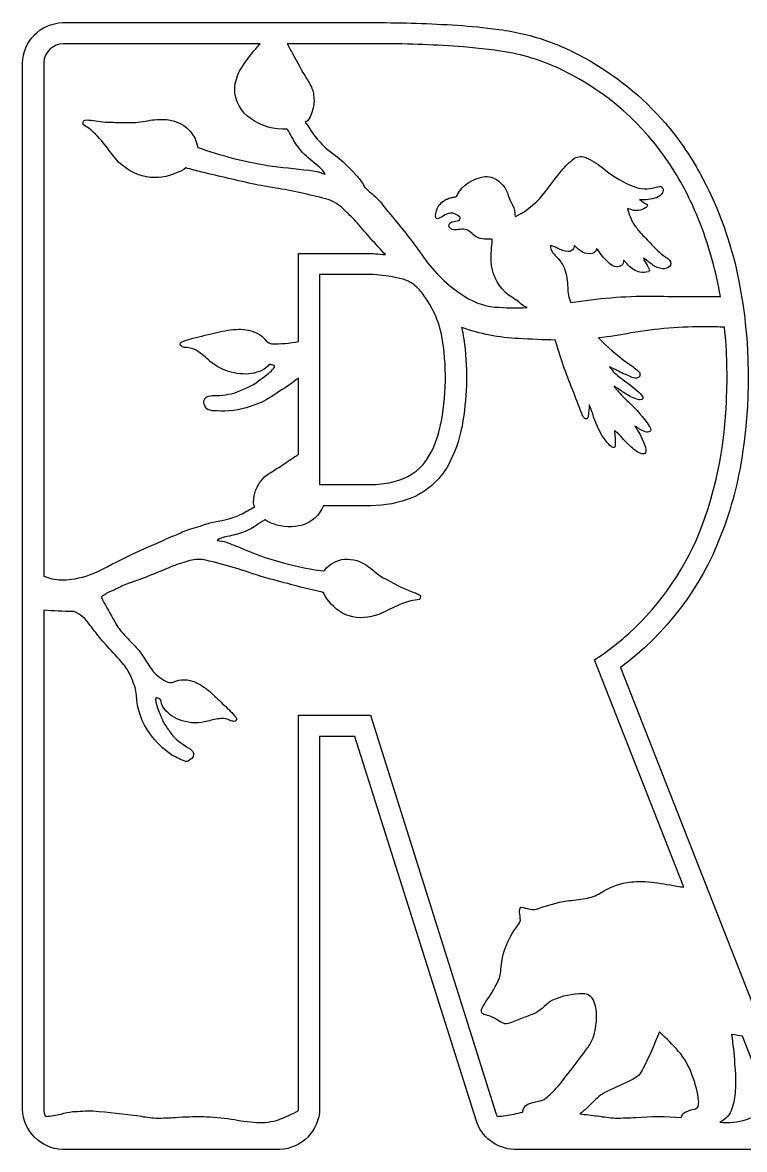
# Model space of a CAD drawing. Extents: x -1 to 1396, y -3 to 1098.
# Drawn here: x 408 to 735, y 588 to 1098 of the extents above; entities that cross this region are included whole.
import ezdxf

# ---------------------------------------------------------------- set-up
doc = ezdxf.new("R2010")
doc.units = 0
doc.header["$MEASUREMENT"] = 0
doc.layers.add('Layer 1', color=7, linetype='Continuous', lineweight=0)

msp = doc.modelspace()

# ---------------------------------------------------------------- linework, layer by layer
at = {"layer": 'Layer 1', "color": 1, "lineweight": 25, "true_color": 0xff0000}
for points, knots in [([(426.34, 1097.93), (416.39, 1097.6), (408.45, 1089.52), (408.27, 1079.57), (408.27, 1079.57), (408.27, 605.98), (408.27, 605.98), (408.53, 596.05), (416.49, 588.05), (426.41, 587.72), (426.41, 587.72), (524.67, 587.72), (524.67, 587.72), (534.63, 588.07), (542.56, 596.15), (542.74, 606.11), (542.74, 606.11), (542.74, 774.74), (542.74, 774.74), (542.74, 774.74), (558.73, 774.74), (558.73, 774.74), (558.73, 774.74), (613.56, 601.01), (613.56, 601.01), (615.88, 593.34), (622.82, 588), (630.82, 587.72), (630.82, 587.72), (737.72, 587.72), (737.72, 587.72), (747.76, 588.07), (755.74, 596.29), (755.77, 606.34), (755.78, 608.72), (755.34, 611.08), (754.48, 613.3), (754.48, 613.3), (678.9, 805.94), (678.9, 805.94), (699.48, 821.14), (715.27, 841.92), (724.41, 865.81), (729.12, 877.84), (732.4, 890.37), (734.21, 903.16), (738.39, 930.72), (737.46, 958.82), (731.46, 986.05), (727.93, 1001.32), (722.35, 1016.04), (714.86, 1029.81), (710.43, 1037.86), (705.19, 1045.44), (699.24, 1052.44), (688.87, 1064.39), (676.47, 1074.4), (662.61, 1082.02), (656.52, 1085.4), (650.12, 1088.21), (643.5, 1090.41), (636.27, 1092.78), (628.8, 1094.37), (621.23, 1095.15), (615.08, 1095.95), (608.91, 1096.54), (602.72, 1096.91), (590.42, 1097.63), (578.1, 1097.98), (565.78, 1097.96), (565.78, 1097.96), (426.52, 1097.96), (426.52, 1097.96), (426.52, 1097.96), (426.34, 1097.93), (426.34, 1097.93)], [0, 0, 0, 0, 1, 1, 1, 2, 2, 2, 3, 3, 3, 4, 4, 4, 5, 5, 5, 6, 6, 6, 7, 7, 7, 8, 8, 8, 9, 9, 9, 10, 10, 10, 11, 11, 11, 12, 12, 12, 13, 13, 13, 14, 14, 14, 15, 15, 15, 16, 16, 16, 17, 17, 17, 18, 18, 18, 19, 19, 19, 20, 20, 20, 21, 21, 21, 22, 22, 22, 23, 23, 23, 24, 24, 24, 25, 25, 25, 25]), ([(531.56, 901.44), (529.36, 899.98), (527.17, 898.49), (525.01, 896.97), (522.89, 895.71), (520.8, 894.38), (518.75, 893), (517.47, 892.08), (516.39, 890.9), (515.6, 889.53), (514.85, 888.48), (514.24, 887.34), (513.78, 886.13), (513.25, 884.41), (512.92, 882.64), (512.81, 880.85), (512.78, 880.09), (512.96, 879.34), (513.35, 878.69), (511.18, 877.49), (509, 876.31), (506.8, 875.15), (503.85, 873.79), (500.72, 872.85), (497.5, 872.36), (495.53, 872.02), (493.57, 871.57), (491.65, 871), (488.95, 870.06), (486.23, 869.19), (483.49, 868.4), (483.49, 868.4), (481.04, 867.49), (481.04, 867.49), (479.17, 866.61), (477.27, 865.8), (475.35, 865.06), (473.93, 864.48), (472.54, 863.84), (471.17, 863.14), (466.73, 861.23), (462.31, 859.25), (457.93, 857.19), (453.01, 854.83), (448.13, 852.38), (443.3, 849.85), (439.24, 847.86), (434.9, 846.53), (430.42, 845.9), (427.47, 845.49), (424.46, 845.57), (421.53, 846.15), (420.26, 846.41), (419.02, 846.8), (417.84, 847.33), (417.84, 847.33), (417.84, 1079.86), (417.84, 1079.86), (418.19, 1084.58), (422.05, 1088.26), (426.77, 1088.41), (426.77, 1088.41), (515.76, 1088.36), (515.76, 1088.36), (515.23, 1087.62), (514.64, 1086.92), (513.99, 1086.28), (511.27, 1083.15), (508.81, 1079.81), (506.64, 1076.28), (505.3, 1073.76), (504.51, 1070.98), (504.33, 1068.14), (504.26, 1062.56), (507.06, 1057.35), (511.74, 1054.33), (516.52, 1051), (522.26, 1049.36), (528.07, 1049.65), (528.85, 1048.66), (529.49, 1047.57), (530, 1046.41), (531.42, 1043.79), (533.12, 1041.33), (535.06, 1039.06), (537.29, 1036.92), (539.62, 1034.89), (542.06, 1032.99), (543.12, 1032.06), (544.09, 1031.05), (544.97, 1029.95), (545.09, 1029.77), (545.18, 1029.57), (545.24, 1029.36), (542.93, 1030.29), (540.5, 1030.88), (538.03, 1031.1), (531.71, 1031.73), (525.41, 1032.47), (519.11, 1033.3), (508.41, 1035.03), (497.9, 1037.76), (487.71, 1041.45), (487.54, 1041.6), (487.43, 1041.81), (487.39, 1042.04), (486.49, 1047.19), (482.79, 1051.42), (477.8, 1052.99), (476.01, 1053.73), (474.1, 1054.1), (472.17, 1054.1), (469.42, 1054.21), (466.67, 1053.95), (463.99, 1053.33), (462.5, 1053.08), (461.01, 1052.87), (459.52, 1052.72), (457.32, 1052.66), (455.12, 1052.68), (452.92, 1052.78), (450.51, 1052.77), (448.1, 1052.81), (445.69, 1052.92), (442.87, 1053.36), (440.03, 1053.68), (437.18, 1053.87), (436.83, 1053.87), (436.49, 1053.81), (436.16, 1053.69), (435.9, 1053.46), (435.75, 1053.13), (435.75, 1052.78), (435.68, 1052.48), (435.66, 1052.16), (435.71, 1051.85), (436.53, 1051.25), (437.37, 1050.68), (438.22, 1050.13), (441.02, 1047.89), (443.52, 1045.29), (445.64, 1042.4), (447.18, 1040.36), (448.75, 1038.35), (450.36, 1036.37), (453.97, 1032.08), (458.94, 1029.15), (464.44, 1028.07), (469.04, 1027.37), (473.75, 1028.02), (478, 1029.93), (479.54, 1030.39), (480.97, 1031.17), (482.2, 1032.22), (484.57, 1031.45), (486.98, 1030.8), (489.41, 1030.24), (497.47, 1028.35), (505.6, 1026.46), (513.67, 1024.62), (517.14, 1023.95), (520.61, 1023.35), (524.1, 1022.83), (531.81, 1021.48), (539.45, 1019.77), (547.01, 1017.73), (549.82, 1016.63), (552.34, 1014.89), (554.35, 1012.65), (556.29, 1010.92), (558.13, 1009.08), (559.86, 1007.14), (563.97, 1002.29), (568.18, 997.54), (572.5, 992.89), (569.54, 993.22), (566.56, 993.41), (563.58, 993.46), (563.58, 993.46), (533.2, 993.46), (533.2, 993.46), (533.2, 993.46), (533.2, 953.57), (533.2, 953.57), (529.19, 952.78), (525.1, 952.42), (521.02, 952.51), (519.75, 952.76), (518.65, 953.54), (517.98, 954.64), (516.84, 955.99), (515.36, 957.01), (513.69, 957.61), (510.92, 958.79), (507.9, 959.28), (504.9, 959.04), (501.55, 958.8), (498.23, 958.25), (494.99, 957.38), (491.32, 956.5), (487.66, 955.6), (484.01, 954.66), (482.6, 954.28), (481.21, 953.78), (479.88, 953.16), (479.88, 953.16), (479.75, 953), (479.75, 953), (479.48, 952.63), (479.5, 952.12), (479.79, 951.76), (480.22, 951.21), (480.88, 950.89), (481.58, 950.9), (483.28, 950.8), (484.94, 950.41), (486.5, 949.74), (488.64, 948.48), (490.61, 946.96), (492.38, 945.23), (497.69, 940.42), (504.83, 938.15), (511.95, 939.01), (513.56, 939.33), (515.14, 939.8), (516.66, 940.42), (517.94, 941.07), (519.06, 942), (519.93, 943.14), (520.67, 943.08), (521.4, 942.89), (522.08, 942.6), (522.08, 942.6), (522.36, 942.39), (522.36, 942.39), (522.44, 942.23), (522.44, 942.02), (522.33, 941.87), (520.99, 940.28), (519.45, 938.87), (517.75, 937.68), (516.5, 936.76), (515.26, 935.82), (514.03, 934.86), (513, 934.17), (511.91, 933.56), (510.77, 933.05), (508.91, 932.21), (507.04, 931.38), (505.17, 930.58), (501.87, 929.56), (498.44, 929.06), (494.99, 929.1), (493.87, 929.08), (492.76, 928.87), (491.72, 928.47), (490.53, 927.8), (490.02, 926.35), (490.54, 925.09), (490.82, 924.1), (491.43, 923.23), (492.26, 922.62), (493.49, 922.27), (494.76, 922.1), (496.03, 922.12), (501.2, 921.78), (506.4, 922.46), (511.31, 924.11), (514.68, 925.16), (517.9, 926.65), (520.88, 928.54), (525.07, 931.21), (529.18, 934.01), (533.2, 936.93), (533.2, 936.93), (533.2, 902.43), (533.2, 902.43), (532.64, 902.12), (532.1, 901.79), (531.56, 901.44)], [0, 0, 0, 0, 1, 1, 1, 2, 2, 2, 3, 3, 3, 4, 4, 4, 5, 5, 5, 6, 6, 6, 7, 7, 7, 8, 8, 8, 9, 9, 9, 10, 10, 10, 11, 11, 11, 12, 12, 12, 13, 13, 13, 14, 14, 14, 15, 15, 15, 16, 16, 16, 17, 17, 17, 18, 18, 18, 19, 19, 19, 20, 20, 20, 21, 21, 21, 22, 22, 22, 23, 23, 23, 24, 24, 24, 25, 25, 25, 26, 26, 26, 27, 27, 27, 28, 28, 28, 29, 29, 29, 30, 30, 30, 31, 31, 31, 32, 32, 32, 33, 33, 33, 34, 34, 34, 35, 35, 35, 36, 36, 36, 37, 37, 37, 38, 38, 38, 39, 39, 39, 40, 40, 40, 41, 41, 41, 42, 42, 42, 43, 43, 43, 44, 44, 44, 45, 45, 45, 46, 46, 46, 47, 47, 47, 48, 48, 48, 49, 49, 49, 50, 50, 50, 51, 51, 51, 52, 52, 52, 53, 53, 53, 54, 54, 54, 55, 55, 55, 56, 56, 56, 57, 57, 57, 58, 58, 58, 59, 59, 59, 60, 60, 60, 61, 61, 61, 62, 62, 62, 63, 63, 63, 64, 64, 64, 65, 65, 65, 66, 66, 66, 67, 67, 67, 68, 68, 68, 69, 69, 69, 70, 70, 70, 71, 71, 71, 72, 72, 72, 73, 73, 73, 74, 74, 74, 75, 75, 75, 76, 76, 76, 77, 77, 77, 78, 78, 78, 79, 79, 79, 80, 80, 80, 81, 81, 81, 82, 82, 82, 83, 83, 83, 84, 84, 84, 85, 85, 85, 86, 86, 86, 87, 87, 87, 88, 88, 88, 89, 89, 89, 90, 90, 90, 91, 91, 91, 92, 92, 92, 93, 93, 93, 93]), ([(571.02, 1088.41), (583.33, 1088.35), (595.64, 1087.86), (607.92, 1086.96), (615.4, 1086.35), (622.86, 1085.38), (630.25, 1084.08), (639.43, 1082.2), (648.27, 1078.95), (656.47, 1074.44), (675.96, 1064.17), (692.3, 1048.8), (703.75, 1029.97), (708.22, 1022.58), (712.02, 1014.8), (715.11, 1006.73), (719.25, 996.11), (722.28, 985.1), (724.16, 973.87), (713.66, 973.85), (703.14, 973.93), (692.64, 974.09), (680.53, 974.14), (668.44, 973.16), (656.49, 971.15), (655.45, 973.25), (654.96, 975.58), (655.06, 977.93), (655, 980.86), (654.5, 983.76), (653.59, 986.54), (652.9, 988.33), (651.85, 989.95), (650.51, 991.31), (649.77, 992.09), (649.05, 992.88), (648.35, 993.69), (647.76, 994.4), (647.38, 995.27), (647.24, 996.18), (647.24, 996.45), (647.31, 996.72), (647.44, 996.95), (648.56, 996.75), (649.62, 996.33), (650.57, 995.71), (652.01, 994.95), (653.57, 994.46), (655.18, 994.28), (656.2, 994.21), (657.18, 994.71), (657.72, 995.59), (657.88, 996.05), (658.02, 996.52), (658.12, 997), (659.21, 995.89), (660.41, 994.89), (661.71, 994.03), (663.05, 993.33), (664.59, 993.09), (666.08, 993.35), (667.2, 993.67), (668.04, 994.59), (668.26, 995.73), (670.02, 992.68), (672.39, 990.02), (675.22, 987.93), (676.51, 987.1), (678.17, 987.14), (679.42, 988.02), (680.03, 988.57), (680.38, 989.35), (680.37, 990.17), (680.4, 990.2), (680.43, 990.22), (680.46, 990.24), (681.15, 989.57), (681.8, 988.87), (682.41, 988.13), (683.87, 986.59), (685.72, 985.48), (687.76, 984.91), (689.02, 984.63), (690.33, 984.71), (691.55, 985.12), (691.99, 985.35), (692.19, 985.88), (691.98, 986.34), (691.35, 987.51), (690.68, 988.65), (689.96, 989.76), (689.64, 990.26), (689.43, 990.83), (689.35, 991.42), (690.66, 990.43), (691.96, 989.42), (693.25, 988.4), (694.65, 987.32), (696.32, 986.66), (698.08, 986.5), (699.2, 986.42), (700.3, 986.78), (701.17, 987.5), (701.93, 988.29), (701.93, 989.55), (701.14, 990.33), (700.71, 990.9), (700.15, 991.35), (699.51, 991.67), (696.87, 993.59), (694.46, 995.82), (692.32, 998.29), (690.59, 1000.04), (688.9, 1001.83), (687.26, 1003.67), (686.11, 1004.99), (685.09, 1006.42), (684.2, 1007.93), (683.3, 1009.81), (682.6, 1011.78), (682.09, 1013.8), (682.09, 1013.8), (684, 1013.12), (684, 1013.12), (686.13, 1012.54), (688.4, 1012.86), (690.28, 1014.01), (690.69, 1014.27), (691, 1014.67), (691.14, 1015.14), (691.14, 1015.14), (691.14, 1015.3), (691.14, 1015.3), (691.1, 1015.38), (691.05, 1015.46), (690.98, 1015.53), (689.77, 1016.16), (688.64, 1016.93), (687.6, 1017.82), (690.18, 1017.57), (692.78, 1017.85), (695.25, 1018.66), (696.31, 1019.13), (697.23, 1019.88), (697.9, 1020.83), (698.36, 1021.53), (698.4, 1022.43), (698.01, 1023.17), (697.83, 1023.42), (697.58, 1023.62), (697.29, 1023.73), (696.31, 1023.74), (695.34, 1023.58), (694.41, 1023.28), (691.32, 1022.32), (687.99, 1022.47), (685, 1023.71), (680.38, 1025.43), (676.08, 1027.9), (672.28, 1031.04), (669.92, 1032.98), (667.39, 1034.7), (664.72, 1036.18), (664.09, 1036.49), (663.46, 1036.79), (662.82, 1037.07), (661.01, 1037.59), (659.07, 1037.24), (657.56, 1036.12), (655.61, 1034.63), (653.86, 1032.9), (652.34, 1030.97), (649.81, 1027.86), (647.35, 1024.7), (644.95, 1021.49), (641.53, 1016.9), (637.14, 1013.11), (632.09, 1010.4), (631.84, 1010.3), (631.58, 1010.22), (631.32, 1010.17), (631.32, 1010.17), (631.23, 1010.26), (631.23, 1010.26), (631.12, 1010.73), (631.08, 1011.21), (631.12, 1011.69), (631, 1013.31), (630.47, 1014.86), (629.57, 1016.21), (628.86, 1017.72), (628.25, 1019.28), (627.74, 1020.88), (626.45, 1024.22), (623.76, 1026.82), (620.37, 1027.98), (619.19, 1028.28), (617.96, 1028.32), (616.76, 1028.09), (611.87, 1027.33), (607.59, 1024.4), (605.11, 1020.13), (605.02, 1019.81), (604.89, 1019.51), (604.7, 1019.24), (604.2, 1019.02), (603.66, 1018.88), (603.11, 1018.84), (600.62, 1018.48), (598.36, 1017.2), (596.76, 1015.25), (595.82, 1013.7), (595.3, 1011.92), (595.24, 1010.11), (595.25, 1009.62), (595.59, 1009.21), (596.06, 1009.11), (597.06, 1009.37), (597.99, 1009.84), (598.8, 1010.49), (599.75, 1011.04), (600.79, 1011.43), (601.86, 1011.65), (603.52, 1011.79), (605.13, 1011.1), (606.17, 1009.81), (606.42, 1009.43), (606.35, 1008.92), (605.99, 1008.63), (605.73, 1008.38), (605.39, 1008.22), (605.04, 1008.18), (605.04, 1008.18), (602.72, 1007.72), (602.72, 1007.72), (601.85, 1007.55), (601.23, 1006.76), (601.3, 1005.87), (601.35, 1005.33), (601.64, 1004.84), (602.09, 1004.55), (602.96, 1004.11), (603.96, 1003.95), (604.92, 1004.1), (605.88, 1004.26), (606.84, 1004.37), (607.8, 1004.44), (609.1, 1004.38), (610.32, 1003.84), (611.23, 1002.92), (611.98, 1002.21), (612.79, 1001.56), (613.65, 1000.99), (614.82, 1000.35), (616.11, 999.99), (617.44, 999.95), (618.53, 999.83), (619.64, 999.83), (620.73, 999.92), (620.89, 999.8), (620.97, 999.6), (620.91, 999.4), (620.53, 996.26), (620.35, 993.11), (620.37, 989.95), (620.66, 984.64), (622.92, 979.64), (626.69, 975.91), (628.63, 974.34), (630.68, 972.91), (632.82, 971.62), (633.22, 971.29), (633.6, 970.93), (633.95, 970.53), (634.77, 969.85), (635.7, 969.3), (636.69, 968.9), (631.77, 968.69), (626.84, 968.78), (621.93, 969.17), (616.42, 969.75), (611.16, 971.78), (606.69, 975.07), (599.65, 979.91), (593.58, 986.04), (588.8, 993.12), (584.41, 999.28), (579.77, 1005.25), (574.88, 1011.01), (573.27, 1012.96), (571.67, 1014.92), (570.09, 1016.89), (569.26, 1017.89), (568.35, 1018.82), (567.35, 1019.65), (566.02, 1020.78), (564.73, 1021.94), (563.47, 1023.15), (562.99, 1023.6), (562.62, 1024.17), (562.4, 1024.8), (561.56, 1026.23), (560.56, 1027.55), (559.41, 1028.75), (555.52, 1033.14), (551.14, 1037.08), (546.35, 1040.47), (542.98, 1043.35), (540.1, 1046.76), (537.82, 1050.56), (537.35, 1051.33), (536.82, 1052.08), (536.26, 1052.78), (537.03, 1053.18), (537.66, 1053.79), (538.07, 1054.55), (539.07, 1056.54), (539.77, 1058.67), (540.16, 1060.86), (540.3, 1063.09), (540.1, 1065.33), (539.57, 1067.5), (538.86, 1069.34), (537.93, 1071.08), (536.8, 1072.69), (534.61, 1076.3), (532.55, 1079.97), (530.61, 1083.72), (529.74, 1085.28), (528.88, 1086.84), (528.03, 1088.41), (528.03, 1088.41), (571.02, 1088.41), (571.02, 1088.41)], [0, 0, 0, 0, 1, 1, 1, 2, 2, 2, 3, 3, 3, 4, 4, 4, 5, 5, 5, 6, 6, 6, 7, 7, 7, 8, 8, 8, 9, 9, 9, 10, 10, 10, 11, 11, 11, 12, 12, 12, 13, 13, 13, 14, 14, 14, 15, 15, 15, 16, 16, 16, 17, 17, 17, 18, 18, 18, 19, 19, 19, 20, 20, 20, 21, 21, 21, 22, 22, 22, 23, 23, 23, 24, 24, 24, 25, 25, 25, 26, 26, 26, 27, 27, 27, 28, 28, 28, 29, 29, 29, 30, 30, 30, 31, 31, 31, 32, 32, 32, 33, 33, 33, 34, 34, 34, 35, 35, 35, 36, 36, 36, 37, 37, 37, 38, 38, 38, 39, 39, 39, 40, 40, 40, 41, 41, 41, 42, 42, 42, 43, 43, 43, 44, 44, 44, 45, 45, 45, 46, 46, 46, 47, 47, 47, 48, 48, 48, 49, 49, 49, 50, 50, 50, 51, 51, 51, 52, 52, 52, 53, 53, 53, 54, 54, 54, 55, 55, 55, 56, 56, 56, 57, 57, 57, 58, 58, 58, 59, 59, 59, 60, 60, 60, 61, 61, 61, 62, 62, 62, 63, 63, 63, 64, 64, 64, 65, 65, 65, 66, 66, 66, 67, 67, 67, 68, 68, 68, 69, 69, 69, 70, 70, 70, 71, 71, 71, 72, 72, 72, 73, 73, 73, 74, 74, 74, 75, 75, 75, 76, 76, 76, 77, 77, 77, 78, 78, 78, 79, 79, 79, 80, 80, 80, 81, 81, 81, 82, 82, 82, 83, 83, 83, 84, 84, 84, 85, 85, 85, 86, 86, 86, 87, 87, 87, 88, 88, 88, 89, 89, 89, 90, 90, 90, 91, 91, 91, 92, 92, 92, 93, 93, 93, 94, 94, 94, 95, 95, 95, 96, 96, 96, 97, 97, 97, 98, 98, 98, 99, 99, 99, 100, 100, 100, 101, 101, 101, 102, 102, 102, 103, 103, 103, 104, 104, 104, 105, 105, 105, 106, 106, 106, 107, 107, 107, 108, 108, 108, 109, 109, 109, 110, 110, 110, 111, 111, 111, 111]), ([(562.63, 983.91), (568.14, 983.96), (573.63, 983.36), (579, 982.15), (581.1, 981.66), (583.09, 980.81), (584.9, 979.65), (586.66, 978.41), (588.19, 976.88), (589.41, 975.12), (594.19, 968.91), (597.29, 961.57), (598.42, 953.82), (600.57, 940.09), (600.01, 926.06), (596.76, 912.55), (595.56, 907.96), (593.61, 903.61), (590.98, 899.67), (587.49, 894.82), (582.34, 891.43), (576.51, 890.14), (573.42, 889.34), (570.25, 888.9), (567.05, 888.83), (567.05, 888.83), (564.13, 888.76), (564.13, 888.76), (564.13, 888.76), (542.74, 888.76), (542.74, 888.76), (542.74, 888.76), (542.74, 983.91), (542.74, 983.91), (542.74, 983.91), (562.63, 983.91), (562.63, 983.91)], [0, 0, 0, 0, 1, 1, 1, 2, 2, 2, 3, 3, 3, 4, 4, 4, 5, 5, 5, 6, 6, 6, 7, 7, 7, 8, 8, 8, 9, 9, 9, 10, 10, 10, 11, 11, 11, 12, 12, 12, 12]), ([(718.06, 960.24), (720.72, 960.22), (723.38, 960.15), (726.04, 960.01), (727.17, 948.95), (727.46, 937.82), (726.9, 926.72), (726.29, 907.6), (722.65, 888.7), (716.13, 870.71), (709.05, 851.86), (697.61, 834.96), (682.75, 821.39), (677.9, 817.01), (672.72, 813.02), (667.24, 809.46), (667.24, 809.46), (707.65, 706.48), (707.65, 706.48), (705.54, 706.71), (703.44, 707.05), (701.37, 707.5), (697.65, 708.18), (693.91, 708.71), (690.14, 709.09), (687.35, 709.16), (684.55, 709.01), (681.78, 708.64), (677.53, 707.74), (673.47, 706.11), (669.78, 703.81), (667.75, 702.59), (665.5, 701.77), (663.16, 701.4), (660.33, 700.96), (657.5, 700.58), (654.66, 700.27), (650.27, 699.53), (645.97, 698.37), (641.82, 696.8), (640.59, 696.23), (639.2, 696.13), (637.9, 696.5), (636.55, 696.85), (635.2, 697.17), (633.84, 697.48), (633.84, 697.48), (633.66, 697.39), (633.66, 697.39), (633.33, 696.7), (633.2, 695.93), (633.29, 695.17), (633.4, 693.92), (633.51, 692.69), (633.61, 691.45), (633.61, 691.26), (633.59, 691.08), (633.52, 690.9), (632.79, 689.58), (631.96, 688.32), (631.03, 687.14), (627.99, 682.84), (626.01, 677.89), (625.24, 672.69), (625, 671.2), (624.82, 669.69), (624.7, 668.18), (624.6, 667.24), (624.43, 666.31), (624.18, 665.39), (622.58, 661.88), (620.66, 658.52), (618.46, 655.34), (617.67, 654.13), (616.92, 652.88), (616.22, 651.6), (616.22, 651.6), (616.08, 651.26), (616.08, 651.26), (615.88, 650.53), (616.06, 649.75), (616.56, 649.18), (617.25, 648.78), (618.01, 648.51), (618.8, 648.36), (620.25, 648.06), (621.63, 647.45), (622.82, 646.57), (623.76, 645.9), (624.76, 645.33), (625.81, 644.85), (626.77, 644.51), (627.82, 644.55), (628.76, 644.94), (630.85, 645.64), (632.91, 646.45), (634.93, 647.36), (636.75, 647.99), (638.55, 648.69), (640.32, 649.45), (641.84, 650.23), (643.23, 651.24), (644.45, 652.44), (645.56, 653.52), (646.79, 654.48), (648.1, 655.3), (652.48, 657.2), (657.2, 658.21), (661.98, 658.25), (664.15, 658.22), (666.09, 656.87), (666.88, 654.85), (667.89, 652.41), (668.29, 649.76), (668.06, 647.14), (667.97, 644.12), (667.46, 641.12), (666.54, 638.25), (665.9, 636.62), (665.05, 635.09), (664, 633.69), (659.47, 627.46), (654.77, 621.36), (649.89, 615.41), (648.43, 613.76), (646.82, 612.25), (645.09, 610.9), (644.11, 610.17), (642.96, 609.71), (641.75, 609.56), (640.1, 609.34), (638.49, 608.89), (636.97, 608.22), (635.58, 607.52), (634.67, 606.13), (634.61, 604.57), (633.32, 604.34), (632.04, 604.06), (630.78, 603.73), (628.25, 603.21), (625.69, 602.85), (623.11, 602.64), (622.97, 602.99), (622.84, 603.33), (622.73, 603.69), (622.73, 603.69), (565.72, 784.29), (565.72, 784.29), (565.72, 784.29), (533.2, 784.29), (533.2, 784.29), (533.2, 784.29), (533.2, 606.29), (533.2, 606.29), (533.16, 605.98), (533.13, 605.66), (533.13, 605.34), (530.31, 603.8), (527.39, 602.45), (524.4, 601.28), (521.16, 600.17), (517.74, 599.73), (514.33, 599.99), (510.43, 600.25), (506.55, 600.75), (502.72, 601.49), (494.35, 602.7), (485.88, 602.94), (477.46, 602.19), (474.56, 602.04), (471.67, 601.95), (468.77, 601.92), (466.21, 602.1), (463.67, 602.43), (461.15, 602.89), (454.2, 603.84), (447.22, 604.62), (440.22, 605.21), (438.6, 605.28), (436.98, 605.23), (435.37, 605.07), (433.92, 605.02), (432.46, 604.95), (431.01, 604.87), (429.21, 604.6), (427.43, 604.23), (425.68, 603.73), (423.37, 603.21), (421.02, 602.86), (418.65, 602.67), (418.17, 603.71), (417.9, 604.83), (417.84, 605.98), (417.84, 605.98), (417.84, 831.89), (417.84, 831.89), (422.25, 831.58), (426.68, 831.38), (431.1, 831.27), (431.1, 831.27), (431.26, 831.27), (431.26, 831.27), (431.34, 831.26), (431.41, 831.24), (431.49, 831.23), (434.35, 830.14), (436.78, 828.16), (438.43, 825.58), (439.73, 823.86), (441.06, 822.17), (442.42, 820.5), (443.42, 819.08), (444.54, 817.74), (445.75, 816.49), (447.93, 814.09), (450.6, 811.16), (452.78, 808.76), (454.42, 806.94), (455.81, 804.92), (456.93, 802.75), (457.75, 800.86), (458.52, 798.95), (459.25, 797.03), (459.56, 795.87), (459.74, 794.67), (459.79, 793.47), (460.11, 787.12), (462.28, 780.99), (466.03, 775.85), (468.72, 772.1), (472.07, 768.87), (475.91, 766.3), (477.92, 765.16), (480.01, 764.19), (482.17, 763.4), (482.77, 763.38), (483.36, 763.57), (483.83, 763.95), (484.79, 764.44), (485.49, 765.34), (485.71, 766.39), (485.71, 766.39), (485.69, 766.94), (485.69, 766.94), (485.47, 767.76), (484.97, 768.48), (484.28, 768.98), (482.95, 769.8), (481.64, 770.65), (480.34, 771.52), (478.62, 772.63), (477.1, 774.03), (475.85, 775.65), (474.7, 777.15), (473.61, 778.69), (472.58, 780.27), (471.73, 781.77), (471.01, 783.34), (470.45, 784.97), (469.51, 786.95), (468.84, 789.04), (468.48, 791.2), (468.48, 791.2), (468.48, 791.57), (468.48, 791.57), (468.5, 791.73), (468.56, 791.89), (468.63, 792.04), (468.7, 792.14), (468.81, 792.19), (468.93, 792.22), (469.31, 792.22), (469.68, 792.1), (469.97, 791.86), (470.53, 791.63), (470.92, 791.12), (470.97, 790.52), (471.19, 789.3), (471.7, 788.15), (472.47, 787.17), (474.5, 784.6), (477.3, 782.73), (480.45, 781.84), (484.24, 780.62), (488.32, 780.55), (492.15, 781.63), (494.11, 782.25), (496.12, 782.66), (498.16, 782.86), (499.57, 782.9), (500.98, 782.61), (502.26, 782.02), (502.79, 781.73), (503.37, 781.58), (503.97, 781.57), (504.34, 781.59), (504.69, 781.74), (504.96, 782), (505.08, 782.15), (505.15, 782.33), (505.17, 782.52), (505.2, 782.82), (505.11, 783.12), (504.9, 783.33), (503.24, 785.31), (501.45, 787.16), (499.54, 788.89), (497.64, 790.7), (495.67, 792.55), (493.76, 794.36), (491.83, 796.15), (489.67, 797.67), (487.34, 798.89), (485.42, 799.87), (483.29, 800.38), (481.13, 800.39), (479.67, 800.51), (478.21, 800.19), (476.93, 799.48), (475.7, 798.88), (474.24, 798.97), (473.1, 799.73), (470.65, 801.01), (468.49, 802.8), (466.77, 804.97), (465.27, 807.23), (463.79, 809.5), (462.33, 811.79), (461.1, 813.63), (459.65, 815.31), (458, 816.78), (456.07, 818.73), (454.23, 820.76), (452.47, 822.86), (451.77, 823.77), (451.13, 824.71), (450.54, 825.7), (448.73, 828.93), (446.92, 832.13), (445.1, 835.36), (444.6, 836.18), (444.21, 837.07), (443.94, 837.99), (445.38, 839.01), (446.93, 839.87), (448.57, 840.55), (450.42, 841.39), (452.25, 842.27), (454.05, 843.2), (460.85, 845.56), (467.56, 848.15), (474.17, 850.98), (476.78, 852.14), (479.48, 853.08), (482.24, 853.79), (484.59, 854.71), (487.12, 855.08), (489.63, 854.86), (494.01, 853.97), (498.33, 852.87), (502.6, 851.57), (507.03, 850.26), (511.43, 848.83), (515.78, 847.28), (519.96, 846.14), (524.08, 845.03), (528.28, 843.93), (533.46, 842.46), (538.7, 841.16), (543.97, 840.03), (544.16, 839.97), (544.36, 839.95), (544.56, 839.96), (545.07, 838.48), (545.9, 837.12), (546.98, 835.99), (549.6, 832.39), (553.41, 829.85), (557.73, 828.82), (562.27, 828.05), (566.93, 828.69), (571.09, 830.66), (574.08, 832.18), (577.12, 833.59), (580.21, 834.9), (582.69, 835.85), (585.28, 836.46), (587.92, 836.74), (587.92, 836.74), (587.98, 836.81), (587.98, 836.81), (588.21, 837.23), (588.37, 837.69), (588.46, 838.17), (588.43, 838.3), (588.4, 838.42), (588.3, 838.51), (587.63, 839.02), (586.88, 839.42), (586.08, 839.69), (584.15, 840.41), (582.24, 841.16), (580.34, 841.95), (577.4, 843.52), (574.44, 845.07), (571.48, 846.6), (569.73, 847.73), (568.06, 848.97), (566.49, 850.32), (564.46, 852.1), (562.11, 853.49), (559.57, 854.4), (557.73, 854.86), (555.84, 855.07), (553.95, 855.04), (550.42, 854.61), (547.22, 852.8), (545.03, 850.01), (544.97, 849.86), (544.83, 849.76), (544.67, 849.71), (544.67, 849.71), (544.53, 849.67), (544.53, 849.67), (542.74, 849.81), (540.96, 850.06), (539.21, 850.44), (532.01, 851.7), (524.91, 853.49), (517.98, 855.81), (513.79, 857.31), (509.64, 858.95), (505.55, 860.71), (503.89, 861.38), (502.21, 862.02), (500.52, 862.64), (499.15, 863.09), (497.74, 863.37), (496.3, 863.48), (496.39, 863.6), (496.49, 863.7), (496.62, 863.77), (497.69, 864.35), (498.85, 864.78), (500.04, 865.04), (502.51, 865.58), (504.96, 866.18), (507.39, 866.85), (509.67, 867.7), (511.85, 868.8), (513.88, 870.14), (515.14, 871.03), (516.44, 871.87), (517.75, 872.68), (517.86, 872.75), (517.97, 872.79), (518.09, 872.82), (519.27, 872.07), (520.53, 871.43), (521.84, 870.94), (526.06, 869.46), (530.64, 869.28), (534.97, 870.44), (539.29, 871.81), (542.8, 875.02), (544.53, 879.21), (544.53, 879.21), (565.94, 879.21), (565.94, 879.21), (572.32, 879.23), (578.63, 880.44), (584.56, 882.77), (592.06, 885.98), (598.17, 891.77), (601.75, 899.1), (604.68, 904.95), (606.65, 911.23), (607.6, 917.7), (609.62, 929.93), (609.75, 942.41), (607.99, 954.68), (607.7, 956.45), (607.35, 958.2), (606.94, 959.94), (615.29, 956.99), (624.04, 955.28), (632.89, 954.89), (638.4, 954.53), (643.93, 954.31), (649.46, 954.23), (651.58, 946.6), (654.18, 939.11), (657.24, 931.8), (658.59, 928.18), (659.97, 924.56), (661.37, 920.96), (661.67, 920.21), (662.07, 919.5), (662.57, 918.85), (662.87, 918.51), (663.35, 918.39), (663.77, 918.56), (664.13, 918.88), (664.34, 919.33), (664.38, 919.81), (664.59, 921.48), (664.71, 923.17), (664.75, 924.86), (664.75, 924.86), (664.81, 924.89), (664.81, 924.89), (665.58, 923.1), (666.24, 921.28), (666.79, 919.42), (667.79, 916.45), (669.08, 913.59), (670.64, 910.87), (671.71, 909.11), (673.02, 907.51), (674.54, 906.13), (674.95, 905.79), (675.46, 905.6), (675.99, 905.59), (675.99, 905.59), (676.15, 905.63), (676.15, 905.63), (676.15, 905.63), (676.33, 905.79), (676.33, 905.79), (676.33, 905.79), (676.45, 905.93), (676.45, 905.93), (676.45, 905.93), (676.52, 906.09), (676.52, 906.09), (676.52, 906.09), (676.56, 906.27), (676.56, 906.27), (676.64, 908.36), (676.54, 910.45), (676.27, 912.53), (676.26, 912.74), (676.29, 912.96), (676.36, 913.16), (676.36, 913.16), (676.49, 913.16), (676.49, 913.16), (677.66, 912.19), (678.73, 911.1), (679.69, 909.92), (681.33, 908.05), (683.12, 906.31), (685.02, 904.7), (685.98, 903.94), (687.03, 903.31), (688.15, 902.82), (688.73, 902.58), (689.38, 902.6), (689.94, 902.89), (690.27, 903.13), (690.46, 903.52), (690.46, 903.93), (690.43, 905.09), (690.16, 906.23), (689.67, 907.29), (688.57, 910.09), (687.15, 912.75), (685.43, 915.22), (685.43, 915.22), (685.45, 915.27), (685.45, 915.27), (686.21, 914.9), (686.91, 914.45), (687.56, 913.91), (688.37, 913.4), (689.23, 912.97), (690.12, 912.64), (690.84, 912.44), (691.6, 912.52), (692.25, 912.87), (692.65, 913.1), (692.81, 913.6), (692.59, 914), (692.45, 914.43), (692.24, 914.84), (691.96, 915.2), (689.31, 919.26), (686.15, 922.95), (682.55, 926.18), (680.72, 927.86), (678.98, 929.63), (677.36, 931.51), (677.36, 931.51), (676.13, 933.05), (676.13, 933.05), (676.13, 933.05), (676.04, 933.32), (676.04, 933.32), (677.55, 932.44), (679, 931.47), (680.39, 930.42), (682.22, 929.16), (684.2, 928.13), (686.29, 927.38), (686.98, 927.19), (687.71, 927.13), (688.42, 927.22), (688.42, 927.22), (688.78, 927.38), (688.78, 927.38), (689.07, 927.66), (689.17, 928.07), (689.03, 928.45), (688.32, 929.57), (687.42, 930.58), (686.38, 931.42), (683.96, 933.41), (681.48, 935.32), (678.92, 937.13), (677.05, 938.5), (675.39, 940.14), (674.02, 942.01), (675.15, 941.63), (676.23, 941.1), (677.22, 940.44), (679.3, 939.42), (681.41, 938.48), (683.57, 937.63), (684.36, 937.16), (685.28, 936.93), (686.2, 936.95), (686.82, 937.03), (687.37, 937.39), (687.7, 937.92), (687.9, 938.76), (687.61, 939.63), (686.95, 940.17), (685.32, 941.55), (683.62, 942.84), (681.85, 944.02), (677.25, 947.34), (672.96, 951.07), (669.03, 955.16), (673.93, 955.71), (678.8, 956.46), (683.64, 957.43), (695, 959.4), (706.52, 960.34), (718.06, 960.24)], [0, 0, 0, 0, 1, 1, 1, 2, 2, 2, 3, 3, 3, 4, 4, 4, 5, 5, 5, 6, 6, 6, 7, 7, 7, 8, 8, 8, 9, 9, 9, 10, 10, 10, 11, 11, 11, 12, 12, 12, 13, 13, 13, 14, 14, 14, 15, 15, 15, 16, 16, 16, 17, 17, 17, 18, 18, 18, 19, 19, 19, 20, 20, 20, 21, 21, 21, 22, 22, 22, 23, 23, 23, 24, 24, 24, 25, 25, 25, 26, 26, 26, 27, 27, 27, 28, 28, 28, 29, 29, 29, 30, 30, 30, 31, 31, 31, 32, 32, 32, 33, 33, 33, 34, 34, 34, 35, 35, 35, 36, 36, 36, 37, 37, 37, 38, 38, 38, 39, 39, 39, 40, 40, 40, 41, 41, 41, 42, 42, 42, 43, 43, 43, 44, 44, 44, 45, 45, 45, 46, 46, 46, 47, 47, 47, 48, 48, 48, 49, 49, 49, 50, 50, 50, 51, 51, 51, 52, 52, 52, 53, 53, 53, 54, 54, 54, 55, 55, 55, 56, 56, 56, 57, 57, 57, 58, 58, 58, 59, 59, 59, 60, 60, 60, 61, 61, 61, 62, 62, 62, 63, 63, 63, 64, 64, 64, 65, 65, 65, 66, 66, 66, 67, 67, 67, 68, 68, 68, 69, 69, 69, 70, 70, 70, 71, 71, 71, 72, 72, 72, 73, 73, 73, 74, 74, 74, 75, 75, 75, 76, 76, 76, 77, 77, 77, 78, 78, 78, 79, 79, 79, 80, 80, 80, 81, 81, 81, 82, 82, 82, 83, 83, 83, 84, 84, 84, 85, 85, 85, 86, 86, 86, 87, 87, 87, 88, 88, 88, 89, 89, 89, 90, 90, 90, 91, 91, 91, 92, 92, 92, 93, 93, 93, 94, 94, 94, 95, 95, 95, 96, 96, 96, 97, 97, 97, 98, 98, 98, 99, 99, 99, 100, 100, 100, 101, 101, 101, 102, 102, 102, 103, 103, 103, 104, 104, 104, 105, 105, 105, 106, 106, 106, 107, 107, 107, 108, 108, 108, 109, 109, 109, 110, 110, 110, 111, 111, 111, 112, 112, 112, 113, 113, 113, 114, 114, 114, 115, 115, 115, 116, 116, 116, 117, 117, 117, 118, 118, 118, 119, 119, 119, 120, 120, 120, 121, 121, 121, 122, 122, 122, 123, 123, 123, 124, 124, 124, 125, 125, 125, 126, 126, 126, 127, 127, 127, 128, 128, 128, 129, 129, 129, 130, 130, 130, 131, 131, 131, 132, 132, 132, 133, 133, 133, 134, 134, 134, 135, 135, 135, 136, 136, 136, 137, 137, 137, 138, 138, 138, 139, 139, 139, 140, 140, 140, 141, 141, 141, 142, 142, 142, 143, 143, 143, 144, 144, 144, 145, 145, 145, 146, 146, 146, 147, 147, 147, 148, 148, 148, 149, 149, 149, 150, 150, 150, 151, 151, 151, 152, 152, 152, 153, 153, 153, 154, 154, 154, 155, 155, 155, 156, 156, 156, 157, 157, 157, 158, 158, 158, 159, 159, 159, 160, 160, 160, 161, 161, 161, 162, 162, 162, 163, 163, 163, 164, 164, 164, 165, 165, 165, 166, 166, 166, 167, 167, 167, 168, 168, 168, 169, 169, 169, 170, 170, 170, 171, 171, 171, 172, 172, 172, 173, 173, 173, 174, 174, 174, 175, 175, 175, 176, 176, 176, 177, 177, 177, 178, 178, 178, 179, 179, 179, 180, 180, 180, 181, 181, 181, 182, 182, 182, 183, 183, 183, 184, 184, 184, 185, 185, 185, 186, 186, 186, 187, 187, 187, 188, 188, 188, 189, 189, 189, 190, 190, 190, 191, 191, 191, 192, 192, 192, 193, 193, 193, 194, 194, 194, 195, 195, 195, 196, 196, 196, 197, 197, 197, 198, 198, 198, 199, 199, 199, 200, 200, 200, 201, 201, 201, 202, 202, 202, 203, 203, 203, 204, 204, 204, 205, 205, 205, 206, 206, 206, 207, 207, 207, 208, 208, 208, 209, 209, 209, 210, 210, 210, 211, 211, 211, 212, 212, 212, 213, 213, 213, 214, 214, 214, 215, 215, 215, 216, 216, 216, 216]), ([(697.92, 639.67), (700.87, 636.95), (703.64, 634.05), (706.22, 630.99), (708.56, 627.89), (710.37, 624.44), (711.6, 620.76), (712.99, 617.24), (713.9, 613.55), (714.32, 609.79), (714.37, 608.92), (714.27, 608.06), (714.05, 607.22), (713.69, 606.59), (713.06, 606.15), (712.35, 606.02), (711.03, 605.68), (709.73, 605.26), (708.47, 604.75), (707.43, 604.25), (706.67, 603.31), (706.36, 602.19), (699.56, 602.76), (692.73, 602.76), (685.93, 602.19), (682.84, 602.04), (679.76, 601.95), (676.67, 601.92), (673.95, 602.1), (671.24, 602.43), (668.56, 602.89), (665.89, 603.24), (663.22, 603.56), (660.55, 603.84), (662.85, 605.54), (664.95, 607.48), (666.83, 609.63), (668.75, 611.54), (670.97, 613.11), (673.41, 614.28), (676.88, 615.93), (680.35, 617.57), (683.84, 619.17), (684.99, 619.73), (686.07, 620.44), (687.04, 621.28), (687.91, 622.26), (688.65, 623.34), (689.24, 624.5), (691.91, 629.88), (694.35, 635.38), (696.54, 640.97), (696.54, 640.97), (697.92, 639.67), (697.92, 639.67)], [0, 0, 0, 0, 1, 1, 1, 2, 2, 2, 3, 3, 3, 4, 4, 4, 5, 5, 5, 6, 6, 6, 7, 7, 7, 8, 8, 8, 9, 9, 9, 10, 10, 10, 11, 11, 11, 12, 12, 12, 13, 13, 13, 14, 14, 14, 15, 15, 15, 16, 16, 16, 17, 17, 17, 18, 18, 18, 18]), ([(729.56, 639.83), (731.06, 639.45), (732.59, 639.17), (734.14, 638.99), (734.14, 638.99), (745.59, 609.81), (745.59, 609.81), (746.12, 608.56), (746.33, 607.19), (746.2, 605.84), (742.88, 604.1), (739.45, 602.57), (735.93, 601.28), (732.06, 600.05), (727.97, 599.64), (723.93, 600.08), (726.54, 601.29), (728.52, 603.53), (729.4, 606.27), (730.24, 608.84), (730.74, 611.51), (730.87, 614.21), (731.1, 618.37), (731.02, 622.55), (730.62, 626.7), (730.29, 631.06), (729.83, 635.4), (729.24, 639.72), (729.24, 639.72), (729.26, 639.81), (729.26, 639.81), (729.26, 639.81), (729.35, 639.86), (729.35, 639.86), (729.35, 639.86), (729.56, 639.83), (729.56, 639.83)], [0, 0, 0, 0, 1, 1, 1, 2, 2, 2, 3, 3, 3, 4, 4, 4, 5, 5, 5, 6, 6, 6, 7, 7, 7, 8, 8, 8, 9, 9, 9, 10, 10, 10, 11, 11, 11, 12, 12, 12, 12])]:
    msp.add_open_spline(points, degree=3, knots=knots, dxfattribs=at)

doc.saveas('drawing.dxf')
